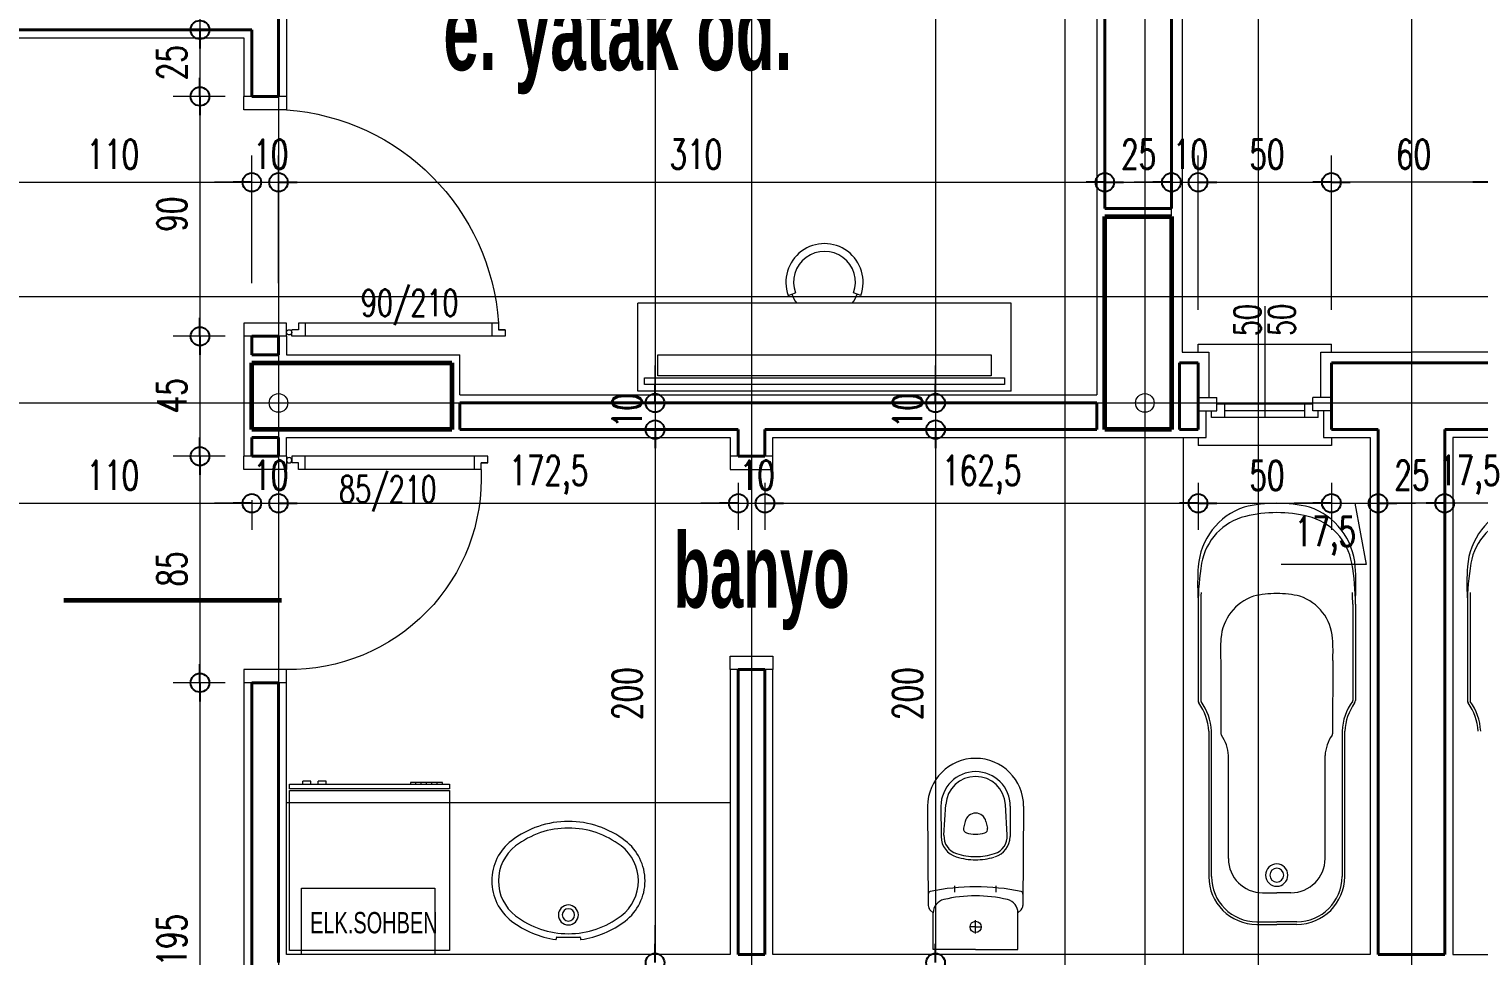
# Model space of a CAD drawing. Header units: millimetres. Extents: x 2016.56 to 2021.8, y 13721.83 to 13722.48.
# Drawn here: x 2017.2642 to 2017.3729, y 13722.2134 to 13722.2829 of the extents above; entities that cross this region are included whole.
import ezdxf

# ---------------------------------------------------------------- set-up
doc = ezdxf.new("R2010")
doc.units = ezdxf.units.MM
for name, pattern in [('ACAD_ISO04W100', [30, 24, -3, 0, -3]), ('ACAD_ISO07W100', [3, 0, -3]), ('DASHDOT', [25.4, 12.7, -6.35, 0, -6.35]), ('DASHED2', [9.524999999999999, 6.35, -3.175])]:
    doc.linetypes.add(name, pattern=pattern)
doc.layers.get('0').update_dxf_attribs({"lineweight": 20})
for name, color, linetype, lineweight in [('aks', 1, 'Continuous', 9), ('DH', 7, 'Continuous', 20), ('DUVAR', 4, 'Continuous', 40), ('DV', 7, 'Continuous', 20), ('kesit', 5, 'Continuous', 60), ('kolon', 5, 'Continuous', 60), ('PENCERE', 3, 'Continuous', 13), ('SIVA', 7, 'Continuous', 20), ('TEFRİŞ', 11, 'Continuous', 9), ('TEXT', 7, 'Continuous', 20)]:
    doc.layers.add(name, color=color, linetype=linetype, lineweight=lineweight)
doc.styles.get("Standard").update_dxf_attribs({"font": 'txt.shx', "width": 0.7, "height": 11})
doc.styles.add('style1', font='swisscbo.ttf', dxfattribs={"width": 0.75, "height": 11})
doc.styles.add('style3', font='GOTHIC.TTF', dxfattribs={"width": 0.7, "height": 11})

msp = doc.modelspace()

# ---------------------------------------------------------------- linework, layer by layer
at = {"color": 0, "lineweight": -2}
for p, q in [((2017.277006338779, 13722.28278914312), (2017.277006338779, 13722.28138914312)), ((2017.277006338779, 13722.28278914312), (2017.277006338779, 13722.28138914312)), ((2017.277006338779, 13722.27778914312), (2017.277006338779, 13722.27918914312)), ((2017.277006338779, 13722.27778914312), (2017.277006338779, 13722.27638914312)), ((2017.280898024885, 13722.27135053562), (2017.279498024885, 13722.27135053562)), ((2017.280898024885, 13722.27135053562), (2017.279498024885, 13722.27135053562)), ((2017.282898024885, 13722.27135053562), (2017.284298024885, 13722.27135053562)), ((2017.282898024885, 13722.27135053562), (2017.284298024885, 13722.27135053562)), ((2017.344898024885, 13722.27135053562), (2017.343498024885, 13722.27135053562)), ((2017.344898024885, 13722.27135053562), (2017.346298024885, 13722.27135053562)), ((2017.349898024885, 13722.27135053562), (2017.348498024885, 13722.27135053562)), ((2017.349898024885, 13722.27135053562), (2017.348498024885, 13722.27135053562)), ((2017.351898024885, 13722.27135053562), (2017.353298024885, 13722.27135053562)), ((2017.351898024885, 13722.27135053562), (2017.353298024885, 13722.27135053562)), ((2017.361898024885, 13722.27135053562), (2017.360498024885, 13722.27135053562)), ((2017.361898024885, 13722.27135053562), (2017.363298024885, 13722.27135053562)), ((2017.373898024885, 13722.27135053562), (2017.372498024885, 13722.27135053562)), ((2017.277006338779, 13722.25978914312), (2017.277006338779, 13722.26118914312)), ((2017.277006338779, 13722.25978914312), (2017.277006338779, 13722.25838914312)), ((2017.311151271389, 13722.25478914312), (2017.311151271389, 13722.25618914313)), ((2017.311151271389, 13722.25478914312), (2017.311151271389, 13722.25618914313)), ((2017.332198478593, 13722.25478914312), (2017.332198478593, 13722.25618914313)), ((2017.332198478593, 13722.25478914312), (2017.332198478593, 13722.25618914313)), ((2017.311151271389, 13722.25278914312), (2017.311151271389, 13722.25138914312)), ((2017.311151271389, 13722.25278914312), (2017.311151271389, 13722.25138914312)), ((2017.332198478593, 13722.25278914312), (2017.332198478593, 13722.25138914312)), ((2017.332198478593, 13722.25278914312), (2017.332198478593, 13722.25138914312)), ((2017.277006338779, 13722.25078914313), (2017.277006338779, 13722.25218914312)), ((2017.277006338779, 13722.25078914313), (2017.277006338779, 13722.24938914312)), ((2017.280898024885, 13722.24726069664), (2017.279498024885, 13722.24726069664)), ((2017.280898024885, 13722.24726069664), (2017.279498024885, 13722.24726069664)), ((2017.282898024885, 13722.24726069664), (2017.284298024885, 13722.24726069664)), ((2017.282898024885, 13722.24726069664), (2017.284298024885, 13722.24726069664)), ((2017.317398024885, 13722.24726069664), (2017.315998024885, 13722.24726069664)), ((2017.317398024885, 13722.24726069664), (2017.315998024885, 13722.24726069664)), ((2017.319398024885, 13722.24726069664), (2017.320798024885, 13722.24726069664)), ((2017.319398024885, 13722.24726069664), (2017.320798024885, 13722.24726069664)), ((2017.351898024885, 13722.24726069664), (2017.350498024885, 13722.24726069664)), ((2017.351898024885, 13722.24726069664), (2017.353298024885, 13722.24726069664)), ((2017.361898024885, 13722.24726069664), (2017.360498024885, 13722.24726069664)), ((2017.361898024885, 13722.24726069664), (2017.360498024885, 13722.24726069664)), ((2017.365398024885, 13722.24726069664), (2017.366798024885, 13722.24726069664)), ((2017.365398024885, 13722.24726069664), (2017.366798024885, 13722.24726069664)), ((2017.370398024885, 13722.24726069664), (2017.368998024885, 13722.24726069664)), ((2017.370398024885, 13722.24726069664), (2017.368998024885, 13722.24726069664)), ((2017.277006338779, 13722.23378914312), (2017.277006338779, 13722.23518914312)), ((2017.277006338779, 13722.23378914312), (2017.277006338779, 13722.23238914312)), ((2017.311151271389, 13722.21278914312), (2017.311151271389, 13722.21418914312)), ((2017.311151271389, 13722.21278914312), (2017.311151271389, 13722.21418914312)), ((2017.332198478593, 13722.21278914312), (2017.332198478593, 13722.21418914312))]:
    msp.add_line(p, q, dxfattribs=at)
for p, q in [((2017.351902575083, 13722.25918914312), (2017.361902575083, 13722.25918914312)), ((2017.351902575083, 13722.25918914312), (2017.361902575083, 13722.25918914312)), ((2017.283498024885, 13722.25838914312), (2017.296498024885, 13722.25838914312)), ((2017.296498024885, 13722.25538914312), (2017.296498024885, 13722.25838914312)), ((2017.316798024885, 13722.22478914312), (2017.283498024885, 13722.22478914312)), ((2017.316798024885, 13722.22478914312), (2017.283498024885, 13722.22478914312))]:
    msp.add_line(p, q)
at = {"linetype": 'DASHED2'}
for p, q in [((2017.284625985248, 13722.21338914312), (2017.284625985248, 13722.21838914313)), ((2017.284625985248, 13722.21838914313), (2017.294625985248, 13722.21838914313)), ((2017.294625985248, 13722.21838914313), (2017.294625985248, 13722.21338914312))]:
    msp.add_line(p, q, dxfattribs=at)
at = {"color": 0, "lineweight": -2}
for centre in [(2017.277006338779, 13722.28278914312), (2017.277006338779, 13722.28278914312), (2017.277006338779, 13722.27778914312), (2017.277006338779, 13722.27778914312), (2017.280898024885, 13722.27135053562), (2017.280898024885, 13722.27135053562), (2017.282898024885, 13722.27135053562), (2017.282898024885, 13722.27135053562), (2017.344898024885, 13722.27135053562), (2017.344898024885, 13722.27135053562), (2017.349898024885, 13722.27135053562), (2017.349898024885, 13722.27135053562), (2017.351898024885, 13722.27135053562), (2017.351898024885, 13722.27135053562), (2017.361898024885, 13722.27135053562), (2017.361898024885, 13722.27135053562), (2017.277006338779, 13722.25978914312), (2017.277006338779, 13722.25978914312), (2017.311151271389, 13722.25478914312), (2017.311151271389, 13722.25478914312), (2017.332198478593, 13722.25478914312), (2017.332198478593, 13722.25478914312), (2017.311151271389, 13722.25278914312), (2017.311151271389, 13722.25278914312), (2017.332198478593, 13722.25278914312), (2017.332198478593, 13722.25278914312), (2017.277006338779, 13722.25078914313), (2017.277006338779, 13722.25078914313), (2017.280898024885, 13722.24726069664), (2017.280898024885, 13722.24726069664), (2017.282898024885, 13722.24726069664), (2017.282898024885, 13722.24726069664), (2017.317398024885, 13722.24726069664), (2017.317398024885, 13722.24726069664), (2017.319398024885, 13722.24726069664), (2017.319398024885, 13722.24726069664), (2017.351898024885, 13722.24726069664), (2017.351898024885, 13722.24726069664), (2017.361898024885, 13722.24726069664), (2017.361898024885, 13722.24726069664), (2017.365398024885, 13722.24726069664), (2017.365398024885, 13722.24726069664), (2017.370398024885, 13722.24726069664), (2017.370398024885, 13722.24726069664), (2017.277006338779, 13722.23378914312), (2017.277006338779, 13722.23378914312), (2017.311151271389, 13722.21278914312), (2017.311151271389, 13722.21278914312), (2017.332198478593, 13722.21278914312), (2017.332198478593, 13722.21278914312)]:
    msp.add_circle(centre, 0.0007, dxfattribs=at)
at = {"layer": 'aks', "linetype": 'ACAD_ISO04W100', "ltscale": 2}
for p, q in [((2017.282898024885, 13722.40645173834), (2017.282898024885, 13721.95238660583)), ((2017.282898024885, 13722.40645173834), (2017.282898024885, 13721.95238660583)), ((2017.318398024885, 13722.40645173834), (2017.318398024885, 13721.95238660583)), ((2017.318398024885, 13722.40645173834), (2017.318398024885, 13721.95238660583)), ((2017.341898024885, 13722.40645173834), (2017.341898024885, 13721.95238660583)), ((2017.347898024885, 13722.40645173834), (2017.347898024885, 13721.95238660583)), ((2017.347898024885, 13722.40645173834), (2017.347898024885, 13721.95238660583)), ((2017.356398024885, 13722.40645173834), (2017.356398024885, 13721.95238660583)), ((2017.356398024885, 13722.40645173834), (2017.356398024885, 13721.95238660583)), ((2017.367898024885, 13722.40645173834), (2017.367898024885, 13721.95238660583)), ((2017.367898024885, 13722.40645173834), (2017.367898024885, 13721.95238660583)), ((2017.135878254372, 13722.26278914312), (2017.599917795397, 13722.26278914312)), ((2017.135878254372, 13722.25478914312), (2017.599917795397, 13722.25478914312))]:
    msp.add_line(p, q, dxfattribs=at)
at = {"layer": 'aks'}
for centre in [(2017.282898024885, 13722.25478914312), (2017.282898024885, 13722.25478914312), (2017.347898024885, 13722.25478914312), (2017.347898024885, 13722.25478914312)]:
    msp.add_circle(centre, 0.0007, dxfattribs=at)
at = {"layer": 'DH', "lineweight": 20}
for p, q in [((2017.280898024885, 13722.26378914312), (2017.280898024885, 13722.27335053562)), ((2017.280898024885, 13722.26378914312), (2017.280898024885, 13722.27335053562)), ((2017.282898024885, 13722.26378914312), (2017.282898024885, 13722.27335053562)), ((2017.282898024885, 13722.26378914312), (2017.282898024885, 13722.27335053562)), ((2017.344898024885, 13722.26946479939), (2017.344898024885, 13722.27335053562)), ((2017.344898024885, 13722.26946479939), (2017.344898024885, 13722.27335053562)), ((2017.349898024885, 13722.26883773549), (2017.349898024885, 13722.27335053562)), ((2017.349898024885, 13722.26883773549), (2017.349898024885, 13722.27335053562)), ((2017.351898024885, 13722.26178914312), (2017.351898024885, 13722.27335053562)), ((2017.351898024885, 13722.26178914312), (2017.351898024885, 13722.27335053562)), ((2017.361898024885, 13722.26578914312), (2017.361898024885, 13722.27335053562)), ((2017.361898024885, 13722.26178914312), (2017.361898024885, 13722.27335053562)), ((2017.317398024885, 13722.24878914312), (2017.317398024885, 13722.24526069665)), ((2017.317398024885, 13722.24878914312), (2017.317398024885, 13722.24526069665)), ((2017.319398024885, 13722.24878914312), (2017.319398024885, 13722.24526069665)), ((2017.319398024885, 13722.24878914312), (2017.319398024885, 13722.24526069665)), ((2017.351898024885, 13722.24878914312), (2017.351898024885, 13722.24526069665)), ((2017.351898024885, 13722.24878914312), (2017.351898024885, 13722.24526069665)), ((2017.361898024885, 13722.24878914312), (2017.361898024885, 13722.24526069665)), ((2017.361898024885, 13722.24878914312), (2017.361898024885, 13722.24526069665)), ((2017.365398024885, 13722.24878914312), (2017.365398024885, 13722.24526069665)), ((2017.365398024885, 13722.24878914312), (2017.365398024885, 13722.24526069665)), ((2017.370398024885, 13722.24878914312), (2017.370398024885, 13722.24526069665)), ((2017.370398024885, 13722.24878914312), (2017.370398024885, 13722.24526069665)), ((2017.280898024885, 13722.24748914312), (2017.280898024885, 13722.24526069665)), ((2017.280898024885, 13722.24748914312), (2017.280898024885, 13722.24526069665)), ((2017.282898024885, 13722.24748914312), (2017.282898024885, 13722.24526069665)), ((2017.282898024885, 13722.24748914312), (2017.282898024885, 13722.24526069665))]:
    msp.add_line(p, q, dxfattribs=at)
at = {"layer": 'DH'}
for p, q in [((2017.260298024885, 13722.27135053562), (2017.279498024885, 13722.27135053562)), ((2017.279498024885, 13722.27135053562), (2017.278098024885, 13722.27135053562)), ((2017.280898024885, 13722.27135053562), (2017.282898024885, 13722.27135053562)), ((2017.284298024885, 13722.27135053562), (2017.343498024885, 13722.27135053562)), ((2017.284298024885, 13722.27135053562), (2017.285698024885, 13722.27135053562)), ((2017.346298024885, 13722.27135053562), (2017.348498024885, 13722.27135053562)), ((2017.348498024885, 13722.27135053562), (2017.347098024885, 13722.27135053562)), ((2017.349898024885, 13722.27135053562), (2017.351898024885, 13722.27135053562)), ((2017.353298024885, 13722.27135053562), (2017.360498024885, 13722.27135053562)), ((2017.353298024885, 13722.27135053562), (2017.354698024885, 13722.27135053562)), ((2017.372498024885, 13722.27135053562), (2017.363298024885, 13722.27135053562)), ((2017.260298024885, 13722.24726069664), (2017.279498024885, 13722.24726069664)), ((2017.279498024885, 13722.24726069664), (2017.278098024885, 13722.24726069664)), ((2017.280898024885, 13722.24726069664), (2017.282898024885, 13722.24726069664)), ((2017.284298024885, 13722.24726069664), (2017.315998024885, 13722.24726069664)), ((2017.284298024885, 13722.24726069664), (2017.285698024885, 13722.24726069664)), ((2017.315998024885, 13722.24726069664), (2017.314598024885, 13722.24726069664)), ((2017.317398024885, 13722.24726069664), (2017.319398024885, 13722.24726069664)), ((2017.320798024885, 13722.24726069664), (2017.350498024885, 13722.24726069664)), ((2017.320798024885, 13722.24726069664), (2017.322198024885, 13722.24726069664)), ((2017.353298024885, 13722.24726069664), (2017.360498024885, 13722.24726069664)), ((2017.360498024885, 13722.24726069664), (2017.359098024885, 13722.24726069664)), ((2017.361898024885, 13722.24726069664), (2017.365398024885, 13722.24726069664)), ((2017.361898024885, 13722.24726069664), (2017.365398024885, 13722.24726069664)), ((2017.363648024885, 13722.24726069664), (2017.364498722965, 13722.24267102269)), ((2017.368998024885, 13722.24726069664), (2017.366798024885, 13722.24726069664)), ((2017.366798024885, 13722.24726069664), (2017.368198024885, 13722.24726069664)), ((2017.368998024885, 13722.24726069664), (2017.367598024885, 13722.24726069664)), ((2017.373898024885, 13722.24726069664), (2017.370398024885, 13722.24726069664)), ((2017.364498722965, 13722.24267102269), (2017.358135389631, 13722.24267102269))]:
    msp.add_line(p, q, dxfattribs=at)
at = {"layer": 'DUVAR'}
for p, q in [((2017.344898024885, 13722.32118914312), (2017.344898024885, 13722.26938914312)), ((2017.344898024885, 13722.32118914312), (2017.344898024885, 13722.26938914312)), ((2017.349898024885, 13722.32118914312), (2017.349898024885, 13722.26938914312)), ((2017.349898024885, 13722.32118914312), (2017.349898024885, 13722.26938914312)), ((2017.282898024885, 13722.28478914312), (2017.282898024885, 13722.27778914312)), ((2017.282898024885, 13722.28478914312), (2017.282898024885, 13722.27778914312)), ((2017.258898024885, 13722.28278914312), (2017.280898024885, 13722.28278914312)), ((2017.258898024885, 13722.28278914312), (2017.280898024885, 13722.28278914312)), ((2017.280898024885, 13722.28278914312), (2017.280898024885, 13722.27778914312)), ((2017.280898024885, 13722.28278914312), (2017.280898024885, 13722.27778914312)), ((2017.282898024885, 13722.27778914312), (2017.280898024885, 13722.27778914312)), ((2017.282898024885, 13722.27778914312), (2017.280898024885, 13722.27778914312)), ((2017.344898024885, 13722.26938914312), (2017.349898024885, 13722.26938914312)), ((2017.344898024885, 13722.26938914312), (2017.349898024885, 13722.26938914312)), ((2017.282898024885, 13722.25978914312), (2017.280898024885, 13722.25978914312)), ((2017.282898024885, 13722.25978914312), (2017.280898024885, 13722.25978914312)), ((2017.280898024885, 13722.25978914312), (2017.280898024885, 13722.25838914312)), ((2017.280898024885, 13722.25978914312), (2017.280898024885, 13722.25838914312)), ((2017.282898024885, 13722.25978914312), (2017.282898024885, 13722.25838914312)), ((2017.282898024885, 13722.25978914312), (2017.282898024885, 13722.25838914312)), ((2017.280898024885, 13722.25838914312), (2017.282898024885, 13722.25838914312)), ((2017.280898024885, 13722.25838914312), (2017.282898024885, 13722.25838914312)), ((2017.350498024885, 13722.25778914312), (2017.350498024885, 13722.25278914312)), ((2017.350498024885, 13722.25778914312), (2017.351898024885, 13722.25778914312)), ((2017.350498024885, 13722.25778914312), (2017.350498024885, 13722.25278914312)), ((2017.350498024885, 13722.25778914312), (2017.351898024885, 13722.25778914312)), ((2017.351898024885, 13722.25778914312), (2017.351898024885, 13722.25278914312)), ((2017.351898024885, 13722.25778914312), (2017.351898024885, 13722.25278914312)), ((2017.361898024885, 13722.25778914312), (2017.361898024885, 13722.25278914312)), ((2017.361898024885, 13722.25778914312), (2017.367898024885, 13722.25778914312)), ((2017.361898024885, 13722.25778914312), (2017.361898024885, 13722.25278914312)), ((2017.361898024885, 13722.25778914312), (2017.367898024885, 13722.25778914312)), ((2017.373898024885, 13722.25778914312), (2017.367898024885, 13722.25778914312)), ((2017.373898024885, 13722.25778914312), (2017.367898024885, 13722.25778914312)), ((2017.296498024885, 13722.25478914312), (2017.296498024885, 13722.25278914312)), ((2017.296498024885, 13722.25478914312), (2017.344298024885, 13722.25478914312)), ((2017.296498024885, 13722.25478914312), (2017.296498024885, 13722.25278914312)), ((2017.296498024885, 13722.25478914312), (2017.344298024885, 13722.25478914312)), ((2017.344298024885, 13722.25478914312), (2017.344298024885, 13722.25278914312)), ((2017.344298024885, 13722.25478914312), (2017.344298024885, 13722.25278914312)), ((2017.296498024885, 13722.25278914312), (2017.317398024885, 13722.25278914312)), ((2017.296498024885, 13722.25278914312), (2017.317398024885, 13722.25278914312)), ((2017.317398024885, 13722.25078914313), (2017.317398024885, 13722.25278914312)), ((2017.317398024885, 13722.25078914313), (2017.317398024885, 13722.25278914312)), ((2017.319398024885, 13722.25278914312), (2017.344298024885, 13722.25278914312)), ((2017.319398024885, 13722.25078914313), (2017.319398024885, 13722.25278914312)), ((2017.319398024885, 13722.25278914312), (2017.344298024885, 13722.25278914312)), ((2017.319398024885, 13722.25078914313), (2017.319398024885, 13722.25278914312)), ((2017.350498024885, 13722.25278914312), (2017.351898024885, 13722.25278914312)), ((2017.350498024885, 13722.25278914312), (2017.351898024885, 13722.25278914312)), ((2017.361898024885, 13722.25278914312), (2017.365398024885, 13722.25278914312)), ((2017.361898024885, 13722.25278914312), (2017.365398024885, 13722.25278914312)), ((2017.365398024885, 13722.25278914312), (2017.365398024885, 13722.21338914312)), ((2017.365398024885, 13722.25278914312), (2017.365398024885, 13722.21338914312)), ((2017.373898024885, 13722.25278914312), (2017.370398024885, 13722.25278914312)), ((2017.370398024885, 13722.25278914312), (2017.370398024885, 13722.21338914312)), ((2017.373898024885, 13722.25278914312), (2017.370398024885, 13722.25278914312)), ((2017.370398024885, 13722.25278914312), (2017.370398024885, 13722.21338914312)), ((2017.280898024885, 13722.25218914312), (2017.282898024885, 13722.25218914312)), ((2017.280898024885, 13722.25218914312), (2017.280898024885, 13722.25078914313)), ((2017.280898024885, 13722.25218914312), (2017.282898024885, 13722.25218914312)), ((2017.280898024885, 13722.25218914312), (2017.280898024885, 13722.25078914313)), ((2017.282898024885, 13722.25218914312), (2017.282898024885, 13722.25078914313)), ((2017.282898024885, 13722.25218914312), (2017.282898024885, 13722.25078914313)), ((2017.282898024885, 13722.25078914313), (2017.280898024885, 13722.25078914313)), ((2017.282898024885, 13722.25078914313), (2017.280898024885, 13722.25078914313)), ((2017.317398024885, 13722.25078914313), (2017.319398024885, 13722.25078914313)), ((2017.317398024885, 13722.25078914313), (2017.319398024885, 13722.25078914313)), ((2017.317398024885, 13722.21338914312), (2017.317398024885, 13722.23478914312)), ((2017.317398024885, 13722.23478914312), (2017.319398024885, 13722.23478914312)), ((2017.317398024885, 13722.21338914312), (2017.317398024885, 13722.23478914312)), ((2017.317398024885, 13722.23478914312), (2017.319398024885, 13722.23478914312)), ((2017.319398024885, 13722.21338914312), (2017.319398024885, 13722.23478914312)), ((2017.319398024885, 13722.21338914312), (2017.319398024885, 13722.23478914312)), ((2017.282898024885, 13722.23378914312), (2017.280898024885, 13722.23378914312)), ((2017.280898024885, 13722.23378914312), (2017.280898024885, 13722.19478914312)), ((2017.282898024885, 13722.23378914312), (2017.280898024885, 13722.23378914312)), ((2017.280898024885, 13722.23378914312), (2017.280898024885, 13722.19478914312)), ((2017.282898024885, 13722.23378914312), (2017.282898024885, 13722.21278914312)), ((2017.282898024885, 13722.23378914312), (2017.282898024885, 13722.21278914312)), ((2017.317398024885, 13722.21338914312), (2017.319398024885, 13722.21338914312)), ((2017.317398024885, 13722.21338914312), (2017.319398024885, 13722.21338914312)), ((2017.365398024885, 13722.21338914312), (2017.367898024885, 13722.21338914312)), ((2017.365398024885, 13722.21338914312), (2017.370398024885, 13722.21338914312))]:
    msp.add_line(p, q, dxfattribs=at)
at = {"layer": 'DV'}
for p, q in [((2017.311151271389, 13722.33238914312), (2017.311151271389, 13722.25618914313)), ((2017.332198478593, 13722.33238914312), (2017.332198478593, 13722.25618914313)), ((2017.277006338779, 13722.28478914312), (2017.277006338779, 13722.28278914312)), ((2017.277006338779, 13722.28138914312), (2017.277006338779, 13722.27918914312)), ((2017.277006338779, 13722.28138914312), (2017.277006338779, 13722.27998914312)), ((2017.277006338779, 13722.27638914312), (2017.277006338779, 13722.26118914312)), ((2017.277006338779, 13722.25838914312), (2017.277006338779, 13722.25218914312)), ((2017.311151271389, 13722.25618914313), (2017.311151271389, 13722.25758914312)), ((2017.332198478593, 13722.25618914313), (2017.332198478593, 13722.25758914312)), ((2017.311151271389, 13722.25478914312), (2017.311151271389, 13722.25278914312)), ((2017.332198478593, 13722.25478914312), (2017.332198478593, 13722.25278914312)), ((2017.311151271389, 13722.25138914312), (2017.311151271389, 13722.21418914312)), ((2017.311151271389, 13722.25138914312), (2017.311151271389, 13722.24998914312)), ((2017.332198478593, 13722.25138914312), (2017.332198478593, 13722.21418914312)), ((2017.332198478593, 13722.25138914312), (2017.332198478593, 13722.24998914312)), ((2017.277006338779, 13722.24938914312), (2017.277006338779, 13722.23518914312)), ((2017.277006338779, 13722.23238914312), (2017.277006338779, 13722.19618914312)), ((2017.311151271389, 13722.21418914312), (2017.311151271389, 13722.21558914312))]:
    msp.add_line(p, q, dxfattribs=at)
at = {"layer": 'DV', "lineweight": 20}
for p, q in [((2017.275383428494, 13722.28278914312), (2017.279006338779, 13722.28278914312)), ((2017.275383428494, 13722.28278914312), (2017.279006338779, 13722.28278914312)), ((2017.278898024885, 13722.27778914312), (2017.275006338778, 13722.27778914312)), ((2017.278898024885, 13722.27778914312), (2017.275006338778, 13722.27778914312)), ((2017.278898024885, 13722.25978914312), (2017.275006338778, 13722.25978914312)), ((2017.278898024885, 13722.25978914312), (2017.275006338778, 13722.25978914312)), ((2017.306853596544, 13722.25478914312), (2017.313151271389, 13722.25478914312)), ((2017.306853596544, 13722.25478914312), (2017.313151271389, 13722.25478914312)), ((2017.334352936731, 13722.25478914312), (2017.330198478594, 13722.25478914312)), ((2017.334352936731, 13722.25478914312), (2017.330198478594, 13722.25478914312)), ((2017.30638883614, 13722.25278914312), (2017.313151271389, 13722.25278914312)), ((2017.30638883614, 13722.25278914312), (2017.313151271389, 13722.25278914312)), ((2017.334542434135, 13722.25278914312), (2017.330198478594, 13722.25278914312)), ((2017.334542434135, 13722.25278914312), (2017.330198478594, 13722.25278914312)), ((2017.278898024885, 13722.25078914313), (2017.275006338778, 13722.25078914313)), ((2017.278898024885, 13722.25078914313), (2017.275006338778, 13722.25078914313)), ((2017.278898024885, 13722.23378914312), (2017.275006338778, 13722.23378914312)), ((2017.278898024885, 13722.23378914312), (2017.275006338778, 13722.23378914312))]:
    msp.add_line(p, q, dxfattribs=at)
at = {"layer": 'kesit', "linetype": 'ACAD_ISO04W100'}
msp.add_line((2017.283136171644, 13722.23996950955), (2017.26679944416, 13722.23996950955), dxfattribs=at)
at = {"layer": 'kolon'}
for p, q in [((2017.344898024885, 13722.26878914312), (2017.349898024885, 13722.26878914312)), ((2017.344898024885, 13722.25278914312), (2017.344898024885, 13722.26878914312)), ((2017.344898024885, 13722.26878914312), (2017.349898024885, 13722.26878914312)), ((2017.344898024885, 13722.25278914312), (2017.344898024885, 13722.26878914312)), ((2017.349898024885, 13722.26878914312), (2017.349898024885, 13722.25278914312)), ((2017.349898024885, 13722.26878914312), (2017.349898024885, 13722.25278914312)), ((2017.280898024885, 13722.25778914312), (2017.295898024885, 13722.25778914312)), ((2017.280898024885, 13722.25278914312), (2017.280898024885, 13722.25778914312)), ((2017.280898024885, 13722.25778914312), (2017.295898024885, 13722.25778914312)), ((2017.280898024885, 13722.25278914312), (2017.280898024885, 13722.25778914312)), ((2017.295898024885, 13722.25778914312), (2017.295898024885, 13722.25278914312)), ((2017.295898024885, 13722.25778914312), (2017.295898024885, 13722.25278914312)), ((2017.295898024885, 13722.25278914312), (2017.280898024885, 13722.25278914312)), ((2017.295898024885, 13722.25278914312), (2017.280898024885, 13722.25278914312)), ((2017.349898024885, 13722.25278914312), (2017.344898024885, 13722.25278914312)), ((2017.349898024885, 13722.25278914312), (2017.344898024885, 13722.25278914312))]:
    msp.add_line(p, q, dxfattribs=at)
at = {"layer": 'PENCERE'}
for p, q in [((2017.280298024885, 13722.27678914312), (2017.280298024885, 13722.27778914312)), ((2017.280898024885, 13722.27778914312), (2017.280298024885, 13722.27778914312)), ((2017.280298024885, 13722.27678914312), (2017.280298024885, 13722.27778914312)), ((2017.280898024885, 13722.27778914312), (2017.280298024885, 13722.27778914312)), ((2017.283498024885, 13722.27778914312), (2017.282898024885, 13722.27778914312)), ((2017.283498024885, 13722.27778914312), (2017.282898024885, 13722.27778914312)), ((2017.280298024885, 13722.26078914312), (2017.280298024885, 13722.25978914312)), ((2017.280298024885, 13722.26078914312), (2017.280298024885, 13722.25978914312)), ((2017.280898024885, 13722.25978914312), (2017.280298024885, 13722.25978914312)), ((2017.280898024885, 13722.25978914312), (2017.280298024885, 13722.25978914312)), ((2017.283498024885, 13722.25978914312), (2017.282898024885, 13722.25978914312)), ((2017.283498024885, 13722.25978914312), (2017.282898024885, 13722.25978914312)), ((2017.351898024885, 13722.25518914312), (2017.353298024885, 13722.25518914312)), ((2017.351898024885, 13722.25518914312), (2017.353298024885, 13722.25518914312)), ((2017.353298024885, 13722.25418914312), (2017.353298024885, 13722.25518914312)), ((2017.353298024885, 13722.25418914312), (2017.353298024885, 13722.25518914312)), ((2017.360498024885, 13722.25468914312), (2017.353298024885, 13722.25468914312)), ((2017.360498024885, 13722.25468914312), (2017.353298024885, 13722.25468914312)), ((2017.353898024885, 13722.25368914312), (2017.353898024885, 13722.25468914312)), ((2017.353898024885, 13722.25368914312), (2017.353898024885, 13722.25468914312)), ((2017.359898024885, 13722.25368914312), (2017.359898024885, 13722.25468914312)), ((2017.359898024885, 13722.25368914312), (2017.359898024885, 13722.25468914312)), ((2017.360498024885, 13722.25418914312), (2017.360498024885, 13722.25518914312)), ((2017.361898024885, 13722.25518914312), (2017.360498024885, 13722.25518914312)), ((2017.360498024885, 13722.25418914312), (2017.360498024885, 13722.25518914312)), ((2017.361898024885, 13722.25518914312), (2017.360498024885, 13722.25518914312)), ((2017.351898024885, 13722.25418914312), (2017.353298024885, 13722.25418914312)), ((2017.351898024885, 13722.25418914312), (2017.353298024885, 13722.25418914312)), ((2017.352898024885, 13722.25368914312), (2017.352898024885, 13722.25418914312)), ((2017.352898024885, 13722.25368914312), (2017.352898024885, 13722.25418914312)), ((2017.360898024885, 13722.25368914312), (2017.352898024885, 13722.25368914312)), ((2017.360898024885, 13722.25368914312), (2017.352898024885, 13722.25368914312)), ((2017.359898024885, 13722.25418914312), (2017.353898024885, 13722.25418914312)), ((2017.359898024885, 13722.25418914312), (2017.353898024885, 13722.25418914312)), ((2017.361898024885, 13722.25418914312), (2017.360498024885, 13722.25418914312)), ((2017.361898024885, 13722.25418914312), (2017.360498024885, 13722.25418914312)), ((2017.360898024885, 13722.25368914312), (2017.360898024885, 13722.25418914312)), ((2017.360898024885, 13722.25368914312), (2017.360898024885, 13722.25418914312)), ((2017.280898024885, 13722.25078914313), (2017.280298024885, 13722.25078914313)), ((2017.280298024885, 13722.24978914312), (2017.280298024885, 13722.25078914313)), ((2017.280898024885, 13722.25078914313), (2017.280298024885, 13722.25078914313)), ((2017.280298024885, 13722.24978914312), (2017.280298024885, 13722.25078914313)), ((2017.283498024885, 13722.25078914313), (2017.282898024885, 13722.25078914313)), ((2017.283498024885, 13722.25078914313), (2017.282898024885, 13722.25078914313)), ((2017.317398024885, 13722.25078914312), (2017.316798024885, 13722.25078914312)), ((2017.316798024885, 13722.25078914312), (2017.316798024885, 13722.24978914312)), ((2017.317398024885, 13722.25078914312), (2017.316798024885, 13722.25078914312)), ((2017.316798024885, 13722.25078914312), (2017.316798024885, 13722.24978914312)), ((2017.319998024885, 13722.25078914313), (2017.319398024885, 13722.25078914313)), ((2017.319998024885, 13722.25078914313), (2017.319398024885, 13722.25078914313)), ((2017.319998024885, 13722.24978914312), (2017.319998024885, 13722.25078914313)), ((2017.319998024885, 13722.24978914312), (2017.319998024885, 13722.25078914313)), ((2017.316798024885, 13722.24978914312), (2017.319998024885, 13722.24978914312)), ((2017.316798024885, 13722.24978914312), (2017.319998024885, 13722.24978914312)), ((2017.316798024885, 13722.23478914312), (2017.316798024885, 13722.23578914312)), ((2017.316798024885, 13722.23578914312), (2017.319998024885, 13722.23578914312)), ((2017.316798024885, 13722.23478914312), (2017.316798024885, 13722.23578914312)), ((2017.316798024885, 13722.23578914312), (2017.319998024885, 13722.23578914312)), ((2017.319998024885, 13722.23578914312), (2017.319998024885, 13722.23478914312)), ((2017.319998024885, 13722.23578914312), (2017.319998024885, 13722.23478914312)), ((2017.280298024885, 13722.23478914312), (2017.280298024885, 13722.23378914312)), ((2017.280298024885, 13722.23478914312), (2017.280298024885, 13722.23378914312)), ((2017.317398024885, 13722.23478914312), (2017.316798024885, 13722.23478914312)), ((2017.317398024885, 13722.23478914312), (2017.316798024885, 13722.23478914312)), ((2017.319998024885, 13722.23478914312), (2017.319398024885, 13722.23478914312)), ((2017.319998024885, 13722.23478914312), (2017.319398024885, 13722.23478914312)), ((2017.280898024885, 13722.23378914312), (2017.280298024885, 13722.23378914312)), ((2017.280898024885, 13722.23378914312), (2017.280298024885, 13722.23378914312)), ((2017.283498024885, 13722.23378914312), (2017.282898024885, 13722.23378914312)), ((2017.283498024885, 13722.23378914312), (2017.282898024885, 13722.23378914312))]:
    msp.add_line(p, q, dxfattribs=at)
at = {"layer": 'PENCERE', "extrusion": (-2.999321443644273e-32, 1.224606353822376e-16, -1)}
for p, q in [((2017.283498024885, 13722.27778914312), (2017.283498024885, 13722.27678914312)), ((2017.283498024885, 13722.27778914312), (2017.283498024885, 13722.27678914312)), ((2017.283498024885, 13722.27678914312), (2017.280298024885, 13722.27678914312)), ((2017.283498024885, 13722.27678914312), (2017.280298024885, 13722.27678914312))]:
    msp.add_line(p, q, dxfattribs=at)
at = {"layer": 'PENCERE', "extrusion": (-1.499660721822141e-32, -1.224606353822376e-16, -1)}
for p, q in [((2017.283498024885, 13722.26078914312), (2017.280298024885, 13722.26078914312)), ((2017.283498024885, 13722.26078914312), (2017.280298024885, 13722.26078914312)), ((2017.283498024885, 13722.25978914312), (2017.283498024885, 13722.26078914312)), ((2017.283498024885, 13722.25978914312), (2017.283498024885, 13722.26078914312)), ((2017.283898024885, 13722.25978914312), (2017.283898024885, 13722.26028914312)), ((2017.284398024885, 13722.26028914312), (2017.283898024885, 13722.26028914312)), ((2017.283898024885, 13722.25978914312), (2017.283898024885, 13722.26028914312)), ((2017.284398024885, 13722.26028914312), (2017.283898024885, 13722.26028914312)), ((2017.299398024885, 13722.26078914312), (2017.284398024885, 13722.26078914312)), ((2017.284398024885, 13722.26078914312), (2017.284398024885, 13722.26028914312)), ((2017.299398024885, 13722.26078914312), (2017.284398024885, 13722.26078914312)), ((2017.284398024885, 13722.26078914312), (2017.284398024885, 13722.26028914312)), ((2017.284898024885, 13722.26078914312), (2017.284898024885, 13722.25978914312)), ((2017.284898024885, 13722.26078914312), (2017.284898024885, 13722.25978914312)), ((2017.298898024885, 13722.26078914312), (2017.298898024885, 13722.25978914312)), ((2017.298898024885, 13722.26078914312), (2017.298898024885, 13722.25978914312)), ((2017.299398024885, 13722.26078914312), (2017.299398024885, 13722.26028914312)), ((2017.299398024885, 13722.26078914312), (2017.299398024885, 13722.26028914312)), ((2017.299398024885, 13722.26028914312), (2017.299898024885, 13722.26028914312)), ((2017.299898024885, 13722.26028914312), (2017.299398024885, 13722.26028914312)), ((2017.299398024885, 13722.26028914312), (2017.299898024885, 13722.26028914312)), ((2017.299898024885, 13722.26028914312), (2017.299398024885, 13722.26028914312)), ((2017.299898024885, 13722.26028914312), (2017.299898024885, 13722.25978914312)), ((2017.299898024885, 13722.26028914312), (2017.299898024885, 13722.25978914312)), ((2017.299898024885, 13722.25978914312), (2017.283898024885, 13722.25978914312)), ((2017.299898024885, 13722.25978914312), (2017.283898024885, 13722.25978914312))]:
    msp.add_line(p, q, dxfattribs=at)
at = {"layer": 'PENCERE', "extrusion": (-1.499660721822139e-32, 1.224606353822378e-16, -1)}
for p, q in [((2017.283498024885, 13722.25078914313), (2017.283498024885, 13722.24978914312)), ((2017.283498024885, 13722.25078914313), (2017.283498024885, 13722.24978914312)), ((2017.283498024885, 13722.24978914312), (2017.280298024885, 13722.24978914312)), ((2017.283498024885, 13722.24978914312), (2017.280298024885, 13722.24978914312))]:
    msp.add_line(p, q, dxfattribs=at)
at = {"layer": 'PENCERE', "extrusion": (-4.379057701015053e-47, 1.224606353822377e-16, -1)}
for p, q in [((2017.283898024885, 13722.25078914313), (2017.283898024885, 13722.25028914312)), ((2017.298598024885, 13722.25078914313), (2017.283898024885, 13722.25078914313)), ((2017.283898024885, 13722.25078914313), (2017.283898024885, 13722.25028914312)), ((2017.298598024885, 13722.25078914313), (2017.283898024885, 13722.25078914313)), ((2017.284898024885, 13722.24978914312), (2017.284898024885, 13722.25078914313)), ((2017.284898024885, 13722.24978914312), (2017.284898024885, 13722.25078914313)), ((2017.297598024885, 13722.24978914312), (2017.297598024885, 13722.25078914313)), ((2017.297598024885, 13722.24978914312), (2017.297598024885, 13722.25078914313)), ((2017.298598024885, 13722.25028914312), (2017.298598024885, 13722.25078914313)), ((2017.298598024885, 13722.25028914312), (2017.298598024885, 13722.25078914313)), ((2017.284398024885, 13722.25028914312), (2017.283898024885, 13722.25028914312)), ((2017.284398024885, 13722.25028914312), (2017.283898024885, 13722.25028914312)), ((2017.284398024885, 13722.24978914312), (2017.284398024885, 13722.25028914312)), ((2017.284398024885, 13722.24978914312), (2017.284398024885, 13722.25028914312)), ((2017.298098024885, 13722.24978914312), (2017.284398024885, 13722.24978914312)), ((2017.298098024885, 13722.24978914312), (2017.284398024885, 13722.24978914312)), ((2017.298098024885, 13722.24978914312), (2017.298098024885, 13722.25028914312)), ((2017.298598024885, 13722.25028914312), (2017.298098024885, 13722.25028914312)), ((2017.298098024885, 13722.25028914312), (2017.298598024885, 13722.25028914312)), ((2017.298098024885, 13722.24978914312), (2017.298098024885, 13722.25028914312)), ((2017.298598024885, 13722.25028914312), (2017.298098024885, 13722.25028914312)), ((2017.298098024885, 13722.25028914312), (2017.298598024885, 13722.25028914312))]:
    msp.add_line(p, q, dxfattribs=at)
at = {"layer": 'PENCERE', "extrusion": (-2.999321443644279e-32, -1.224606353822378e-16, -1)}
for p, q in [((2017.283498024885, 13722.23478914312), (2017.280298024885, 13722.23478914312)), ((2017.283498024885, 13722.23478914312), (2017.280298024885, 13722.23478914312)), ((2017.283498024885, 13722.23378914312), (2017.283498024885, 13722.23478914312)), ((2017.283498024885, 13722.23378914312), (2017.283498024885, 13722.23478914312))]:
    msp.add_line(p, q, dxfattribs=at)
at = {"layer": 'PENCERE'}
msp.add_circle((2017.283698024885, 13722.26008914312), 0.0002000000000029104, dxfattribs=at)
msp.add_circle((2017.283698024885, 13722.26008914312), 0.0002000000000029104, dxfattribs=at)
at = {"layer": 'PENCERE', "extrusion": (-4.379057701015053e-47, 1.224606353822377e-16, -1)}
msp.add_circle((-2017.283698024885, 13722.25048914312), 0.0002, dxfattribs=at)
msp.add_circle((-2017.283698024885, 13722.25048914312), 0.0002, dxfattribs=at)
at = {"layer": 'PENCERE', "extrusion": (-1.499660721822141e-32, -1.224606353822376e-16, -1)}
msp.add_arc((-2017.282243744139, 13722.25964238913), 0.01719256794687892, 94.18372031219886, 176.1754995382506, dxfattribs=at)
msp.add_arc((-2017.282243744139, 13722.25964238913), 0.01719256794687892, 94.18372031219886, 176.1754995382506, dxfattribs=at)
at = {"layer": 'PENCERE', "extrusion": (-4.379057701015053e-47, 1.224606353822377e-16, -1)}
msp.add_arc((-2017.283745907991, 13722.24915320357), 0.01436619916531696, 177.462894705691, 270.9886651679178, dxfattribs=at)
msp.add_arc((-2017.283745907991, 13722.24915320357), 0.01436619916531696, 177.462894705691, 270.9886651679178, dxfattribs=at)
at = {"layer": 'SIVA'}
for p, q in [((2017.350698024885, 13722.33858914312), (2017.350698024885, 13722.25858914312)), ((2017.344298024885, 13722.33318914312), (2017.344298024885, 13722.25538914312)), ((2017.283498024885, 13722.28538914312), (2017.283498024885, 13722.27778914312)), ((2017.259498024885, 13722.28218914312), (2017.280298024885, 13722.28218914312)), ((2017.280298024885, 13722.28218914312), (2017.280298024885, 13722.27778914312)), ((2017.280298024885, 13722.25978914312), (2017.280298024885, 13722.25838914312)), ((2017.283498024885, 13722.25978914312), (2017.283498024885, 13722.25838914312)), ((2017.351902575083, 13722.25858914312), (2017.351902575083, 13722.25918914312)), ((2017.361902575083, 13722.25858914312), (2017.361902575083, 13722.25918914312)), ((2017.280298024885, 13722.25838914312), (2017.280298024885, 13722.25078914313)), ((2017.280298024885, 13722.25838914312), (2017.280298024885, 13722.25838914312)), ((2017.350698024885, 13722.25858914312), (2017.352698024885, 13722.25858914312)), ((2017.352698024885, 13722.25858914312), (2017.352698024885, 13722.25528914312)), ((2017.361098024885, 13722.25858914312), (2017.367898024885, 13722.25858914312)), ((2017.361098024885, 13722.25518914312), (2017.361098024885, 13722.25858914312)), ((2017.374698024885, 13722.25858914312), (2017.367898024885, 13722.25858914312)), ((2017.296498024885, 13722.25538914312), (2017.344298024885, 13722.25538914312)), ((2017.352698024885, 13722.25528914312), (2017.352698024885, 13722.25518914312)), ((2017.352498024885, 13722.25218914312), (2017.352498024885, 13722.25418914312)), ((2017.361298024885, 13722.25418914312), (2017.361298024885, 13722.25218914312)), ((2017.283498024885, 13722.25218914312), (2017.316798024885, 13722.25218914312)), ((2017.283498024885, 13722.25078914313), (2017.283498024885, 13722.25218914312)), ((2017.316798024885, 13722.25218914312), (2017.316798024885, 13722.25078914313)), ((2017.319998024885, 13722.25218914312), (2017.352498024885, 13722.25218914312)), ((2017.319998024885, 13722.25078914313), (2017.319998024885, 13722.25218914312)), ((2017.351902575083, 13722.25218914312), (2017.351902575083, 13722.25158914312)), ((2017.361902575083, 13722.25158914312), (2017.351902575083, 13722.25158914312)), ((2017.361298024885, 13722.25218914312), (2017.364798024885, 13722.25218914312)), ((2017.361902575083, 13722.25218914312), (2017.361902575083, 13722.25158914312)), ((2017.364798024885, 13722.25218914312), (2017.364798024885, 13722.21338914312)), ((2017.374498024885, 13722.25218914312), (2017.370998024885, 13722.25218914312)), ((2017.370998024885, 13722.25218914312), (2017.370998024885, 13722.21338914312)), ((2017.316798024885, 13722.23478914312), (2017.316798024885, 13722.21338914312)), ((2017.319998024885, 13722.21338914312), (2017.319998024885, 13722.23478914312)), ((2017.280298024885, 13722.23378914312), (2017.280298024885, 13722.19478914312)), ((2017.283498024885, 13722.21338914312), (2017.283498024885, 13722.23378914312)), ((2017.316798024885, 13722.21338914312), (2017.283498024885, 13722.21338914312)), ((2017.364798024885, 13722.21338914312), (2017.319998024885, 13722.21338914312)), ((2017.370998024885, 13722.21338914312), (2017.415798024885, 13722.21338914312))]:
    msp.add_line(p, q, dxfattribs=at)
at = {"layer": 'TEFRİŞ'}
for p, q in [((2017.321135688013, 13722.26285965447), (2017.321681813964, 13722.2630561047)), ((2017.32659694752, 13722.26285965447), (2017.32605082157, 13722.2630561047)), ((2017.337866317767, 13722.26226843972), (2017.309866317767, 13722.26226843972)), ((2017.309866317767, 13722.25566843972), (2017.309866317767, 13722.26226843972)), ((2017.337866317767, 13722.25566843972), (2017.337866317767, 13722.26226843972)), ((2017.311366317767, 13722.25683550361), (2017.311366317767, 13722.2583916881)), ((2017.311366317767, 13722.2583916881), (2017.336366317767, 13722.2583916881)), ((2017.336366317767, 13722.2583916881), (2017.336366317767, 13722.25683550361)), ((2017.310366317767, 13722.25616843972), (2017.310366317767, 13722.25666843972)), ((2017.310366317767, 13722.25666843972), (2017.337366317767, 13722.25666843972)), ((2017.337366317767, 13722.25616843972), (2017.310366317767, 13722.25616843972)), ((2017.336366317767, 13722.25683550361), (2017.311366317767, 13722.25683550361)), ((2017.337366317767, 13722.25666843972), (2017.337366317767, 13722.25616843972)), ((2017.337866317767, 13722.25566843972), (2017.309866317767, 13722.25566843972)), ((2017.350798024885, 13722.21338914312), (2017.350798024885, 13722.25218914312)), ((2017.351898024885, 13722.23968094445), (2017.351898024885, 13722.23245601598)), ((2017.352098024885, 13722.23968094445), (2017.352098024885, 13722.23245601598)), ((2017.363498024885, 13722.23968094445), (2017.363498024885, 13722.23245601598)), ((2017.363698024885, 13722.23968094445), (2017.363698024885, 13722.23245601598)), ((2017.372098024885, 13722.23968094445), (2017.372098024885, 13722.23245601598)), ((2017.372298024885, 13722.23968094445), (2017.372298024885, 13722.23245601598)), ((2017.353597126926, 13722.23545650073), (2017.353605108832, 13722.22997179509)), ((2017.361998922843, 13722.23545650073), (2017.361990940937, 13722.22997179509)), ((2017.352698024885, 13722.23015765338), (2017.352698024885, 13722.21925765338)), ((2017.352898024885, 13722.21925765338), (2017.352897756538, 13722.23016801034)), ((2017.362698293231, 13722.23016801034), (2017.362698024885, 13722.21925765338)), ((2017.362898024885, 13722.21925765338), (2017.362898024885, 13722.23015765338)), ((2017.354173639822, 13722.2205921974), (2017.354173639822, 13722.22833843214)), ((2017.361422409947, 13722.2205921974), (2017.361422409947, 13722.22833843214)), ((2017.285318539206, 13722.22641698236), (2017.284729799659, 13722.22641698236)), ((2017.284729799659, 13722.22621777945), (2017.284729799659, 13722.22641698236)), ((2017.285318539206, 13722.22621777945), (2017.285318539206, 13722.22641698236)), ((2017.285874570914, 13722.22621777945), (2017.285874570914, 13722.22641698236)), ((2017.286463310461, 13722.22641698236), (2017.285874570914, 13722.22641698236)), ((2017.286463310461, 13722.22621777945), (2017.286463310461, 13722.22641698236)), ((2017.283727197861, 13722.22583070417), (2017.283727197861, 13722.22618508948)), ((2017.283727197861, 13722.22618508948), (2017.295727197861, 13722.22618508948)), ((2017.295727197861, 13722.22583070417), (2017.283727197861, 13722.22583070417)), ((2017.283727197861, 13722.22478914312), (2017.283727197861, 13722.22570344142)), ((2017.283727197861, 13722.22570344142), (2017.295727197861, 13722.22570344142)), ((2017.29279709004, 13722.22631891247), (2017.29279709004, 13722.22622839417)), ((2017.29519709004, 13722.22631891247), (2017.29279709004, 13722.22631891247)), ((2017.29319709004, 13722.22622839417), (2017.29319709004, 13722.22631891247)), ((2017.29359709004, 13722.22622839417), (2017.29359709004, 13722.22631891247)), ((2017.29399709004, 13722.22622839417), (2017.29399709004, 13722.22631891247)), ((2017.29439709004, 13722.22622839417), (2017.29439709004, 13722.22631891247)), ((2017.29479709004, 13722.22622839417), (2017.29479709004, 13722.22631891247)), ((2017.29519709004, 13722.22622839417), (2017.29519709004, 13722.22631891247)), ((2017.295727197861, 13722.22618508948), (2017.295727197861, 13722.22583070417)), ((2017.295727197861, 13722.22570344142), (2017.295727197861, 13722.22478914312)), ((2017.331602132763, 13722.22452065264), (2017.331652132763, 13722.21708032183)), ((2017.332602110183, 13722.22452737261), (2017.332617443834, 13722.22224562401)), ((2017.332826333697, 13722.22234904081), (2017.332966239787, 13722.22465623508)), ((2017.337577931829, 13722.22234904081), (2017.337438025739, 13722.22465623508)), ((2017.337802155342, 13722.22452737261), (2017.337786821692, 13722.22224562401)), ((2017.338802132763, 13722.22452065264), (2017.338752132763, 13722.21708032183)), ((2017.334422122393, 13722.22339010431), (2017.334306085758, 13722.22288081665)), ((2017.335982143133, 13722.22339010431), (2017.336098179768, 13722.22288081665)), ((2017.333652132763, 13722.21807983461), (2017.333652132763, 13722.21855155716)), ((2017.336752132763, 13722.21807983461), (2017.336752132763, 13722.21855155716)), ((2017.356732029278, 13722.21803380794), (2017.357798024885, 13722.21803380794)), ((2017.358864020491, 13722.21803380794), (2017.357798024885, 13722.21803380794)), ((2017.331778225074, 13722.21675474386), (2017.331705722601, 13722.21688032183)), ((2017.331778225074, 13722.21675474386), (2017.332022132763, 13722.21652147227)), ((2017.338626040451, 13722.21675474386), (2017.338382132763, 13722.21652147227)), ((2017.338626040451, 13722.21675474386), (2017.338698542924, 13722.21688032183)), ((2017.332022132763, 13722.21377065264), (2017.332022132763, 13722.21652147227)), ((2017.338382132763, 13722.21377065264), (2017.338382132763, 13722.21652147227)), ((2017.356298024885, 13722.21585765338), (2017.357798024885, 13722.21585765338)), ((2017.356298024885, 13722.21565765338), (2017.357798024885, 13722.21565765338)), ((2017.359298024885, 13722.21585765338), (2017.357798024885, 13722.21585765338)), ((2017.359298024885, 13722.21565765338), (2017.357798024885, 13722.21565765338)), ((2017.303746190252, 13722.21456760837), (2017.303746190252, 13722.21464746796)), ((2017.303785456399, 13722.21469509486), (2017.305510593371, 13722.21469509486)), ((2017.305549859518, 13722.21464746796), (2017.305549859518, 13722.21456760837)), ((2017.335202132763, 13722.21377065264), (2017.332022132763, 13722.21377065264)), ((2017.335202132763, 13722.21377065264), (2017.338382132763, 13722.21377065264))]:
    msp.add_line(p, q, dxfattribs=at)
at = {"layer": 'TEFRİŞ', "linetype": 'ACAD_ISO07W100'}
for p, q in [((2017.283727197861, 13722.21370344142), (2017.283727197861, 13722.22478914312)), ((2017.295727197861, 13722.22478914312), (2017.295727197861, 13722.21370344142)), ((2017.295727197861, 13722.21370344142), (2017.283727197861, 13722.21370344142))]:
    msp.add_line(p, q, dxfattribs=at)
at = {"layer": 'TEFRİŞ', "linetype": 'DASHDOT'}
for p, q in [((2017.335202132763, 13722.21496702917), (2017.335202132763, 13722.21597162409)), ((2017.335202132763, 13722.21547065264), (2017.334734409414, 13722.21547065264)), ((2017.335202132763, 13722.21547065264), (2017.335664390172, 13722.21547065264))]:
    msp.add_line(p, q, dxfattribs=at)
at = {"layer": 'TEFRİŞ'}
msp.add_circle((2017.335202132763, 13722.21547065264), 0.00042, dxfattribs=at)
for centre, radius, start, end in [((2017.323866317767, 13722.26384190564), 0.00290192284838952, 340.2155308161229, 199.7844691838772), ((2017.323866317767, 13722.26384190564), 0.002321538278711616, 340.2155308161229, 199.7844691838772), ((2017.323866317767, 13722.26384190564), 0.002611730563550569, 199.7844691838772, 217.0463608977628), ((2017.323866317767, 13722.26384190564), 0.002611730563550569, 322.9536391022372, 340.2155308161229), ((2017.357798024885, 13722.23655765338), 0.01070000000000001, 90, 103.2293936239884), ((2017.357798024885, 13722.23655765338), 0.01070000000000001, 76.77060637601156, 90), ((2017.356993349914, 13722.24214594098), 0.0051, 108.8055565904738, 175.9506520830007), ((2017.356498024885, 13722.24200473446), 0.0044, 103.8289530208997, 170.1617728527983), ((2017.357798024885, 13722.23655765338), 0.01000000000000001, 90, 103.6016811300923), ((2017.357798024885, 13722.23655765338), 0.01000000000000001, 76.3983188699077, 90), ((2017.359098024885, 13722.24200473446), 0.0044, 9.838227147201682, 76.17104697910024), ((2017.358602699856, 13722.24214594098), 0.0051, 4.049347916999341, 71.19444340952616), ((2017.377193349914, 13722.24214594098), 0.0051, 108.8055565904738, 175.9506520830007), ((2017.376698024885, 13722.24200473446), 0.0044, 103.8289530208997, 170.1617728527983), ((2017.369898024885, 13722.23968094445), 0.018, 170.1617728527983, 180), ((2017.345698024885, 13722.23968094445), 0.018, 0, 9.838227147201682), ((2017.390098024885, 13722.23968094445), 0.018, 170.1617728527983, 180), ((2017.37055939888, 13722.24118556842), 0.0187, 175.9506520830007, 183.1017057886525), ((2017.34503665089, 13722.24118556842), 0.0187, 356.8982942113475, 4.049347916999341), ((2017.39075939888, 13722.24118556842), 0.0187, 175.9506520830007, 183.1017057886525), ((2017.369898024885, 13722.23968094445), 0.0178, 177.1768508291388, 180), ((2017.345698024885, 13722.23968094445), 0.0178, 0, 2.823149170861202), ((2017.390098024885, 13722.23968094445), 0.0178, 177.1768508291388, 180), ((2017.357226171562, 13722.23685807341), 0.003624385062204721, 108.8055565904738, 175.9506520830007), ((2017.357798024885, 13722.23288668006), 0.007604101993253046, 90, 103.2293936239884), ((2017.357798024885, 13722.23288668006), 0.007604101993253046, 76.77060637601156, 90), ((2017.358369878207, 13722.23685807341), 0.003624385062204721, 4.049347916999341, 71.19444340952616), ((2017.366867070626, 13722.23617557146), 0.01328941189475065, 175.9506520830007, 183.1017057886525), ((2017.348728979143, 13722.23617557146), 0.01328941189475065, 356.8982942113475, 4.049347916999341), ((2017.352198024885, 13722.23245601598), 0.0003, 180, 215.6388986262427), ((2017.348703391821, 13722.22995051408), 0.004, 2.968379771613823, 35.63889862624266), ((2017.352198024885, 13722.23245601598), 0.0001, 180, 215.6388986262427), ((2017.348703391821, 13722.22995051408), 0.004200000000000001, 2.968379771613823, 35.63889862624266), ((2017.366892657948, 13722.22995051408), 0.004200000000000001, 144.3611013737574, 177.0316202283861), ((2017.366892657948, 13722.22995051408), 0.004, 144.3611013737574, 177.0316202283861), ((2017.363398024885, 13722.23245601598), 0.0001, 324.3611013737573, 0), ((2017.363398024885, 13722.23245601598), 0.0003, 324.3611013737573, 0), ((2017.372398024885, 13722.23245601598), 0.0003, 180, 215.6388986262427), ((2017.368903391821, 13722.22995051408), 0.004, 2.968379771613823, 35.63889862624266), ((2017.372398024885, 13722.23245601598), 0.0001, 180, 215.6388986262427), ((2017.368903391821, 13722.22995051408), 0.004200000000000001, 2.968379771613823, 35.63889862624266), ((2017.353818307954, 13722.22997179509), 0.0002131991213061601, 180, 215.6388986262427), ((2017.351334798959, 13722.22819122575), 0.002842654950748802, 2.968379771613823, 35.63889862624266), ((2017.36426125081, 13722.22819122575), 0.002842654950748802, 144.3611013737574, 177.0316202283861), ((2017.361777741816, 13722.22997179509), 0.0002131991213061601, 324.3611013737573, 0), ((2017.335202132763, 13722.22452065264), 0.0036, 90, 180), ((2017.335202132763, 13722.22452065264), 0.0036, 0, 90), ((2017.335202132763, 13722.22452065264), 0.0026, 90, 180), ((2017.335202132763, 13722.22452065264), 0.00224, 90, 176.5298867543692), ((2017.335202132763, 13722.22452065264), 0.0026, 0, 90), ((2017.335202132763, 13722.22452065264), 0.00224, 3.470113245630859, 90), ((2017.304648024885, 13722.21638914312), 0.007, 90, 127.5443250403583), ((2017.304648024885, 13722.21638914312), 0.007, 52.4556749596417, 90), ((2017.335202132763, 13722.22321238593), 0.0008, 90, 167.1647747896772), ((2017.335202132763, 13722.22321238593), 0.0008, 12.83522521032283, 90), ((2017.304648024885, 13722.21638914312), 0.00650000000000001, 90, 127.5443250403583), ((2017.304648024885, 13722.21638914312), 0.006500000000000001, 52.4556749596417, 90), ((2017.334217407707, 13722.22225637598), 0.0016, 180.3850295911246, 253.1644923052481), ((2017.334183840146, 13722.2222667229), 0.00136, 176.5298867543692, 252.5725560212483), ((2017.334598589646, 13722.22281417226), 0.0003, 167.1647747896772, 253.1100056700404), ((2017.335202132763, 13722.22480191449), 0.002377350106996019, 253.1100056700404, 270), ((2017.335202132763, 13722.22480191449), 0.002377350106996019, 270, 286.8899943299596), ((2017.335805675879, 13722.22281417226), 0.0003, 286.8899943299596, 12.83522521032283), ((2017.336220425379, 13722.2222667229), 0.00136, 287.4274439787517, 3.470113245630859), ((2017.336186857819, 13722.22225637598), 0.0016, 286.8355076947519, 359.6149704088754), ((2017.302698024885, 13722.21892636601), 0.003800000000000011, 127.5443250403583, 180), ((2017.302698024885, 13722.21892636601), 0.003300000000000002, 127.5443250403583, 180), ((2017.306598024885, 13722.21892636601), 0.003300000000000003, 0, 52.4556749596417), ((2017.306598024885, 13722.21892636601), 0.003800000000000009, 0, 52.4556749596417), ((2017.335202132763, 13722.22551065264), 0.00476, 252.5725560212483, 270), ((2017.335202132763, 13722.22551065264), 0.00476, 270, 287.4274439787517), ((2017.335202132763, 13722.22551065264), 0.005, 253.1644923052481, 270), ((2017.335202132763, 13722.22551065264), 0.005, 270, 286.2251001017871), ((2017.356732029278, 13722.2205921974), 0.002558389455673921, 180, 270), ((2017.357798024885, 13722.21935765338), 0.0008347641841529912, 90, 270), ((2017.357798024885, 13722.21935765338), 0.0008347641841529912, 270, 90), ((2017.358864020491, 13722.2205921974), 0.002558389455673921, 270, 0), ((2017.302698024885, 13722.21892636601), 0.003799999999999997, 180, 232.4556749596417), ((2017.302698024885, 13722.21892636601), 0.003299999999999994, 180, 232.4556749596417), ((2017.306598024885, 13722.21892636601), 0.003299999999999994, 307.5443250403583, 0), ((2017.306598024885, 13722.21892636601), 0.003800000000000003, 307.5443250403583, 0), ((2017.356298024885, 13722.21925765338), 0.0036, 180, 270), ((2017.356298024885, 13722.21925765338), 0.0034, 180, 270), ((2017.357798024885, 13722.21935765338), 0.0005200000000000092, 90, 270), ((2017.357798024885, 13722.21935765338), 0.0005200000000000092, 270, 90), ((2017.359298024885, 13722.21925765338), 0.0034, 270, 0), ((2017.359298024885, 13722.21925765338), 0.0036, 270, 0), ((2017.331852132763, 13722.21793795511), 0.0002, 108.0703908807241, 180), ((2017.335202132763, 13722.20167822702), 0.0168, 90, 101.7181477883926), ((2017.335202132763, 13722.20737065264), 0.01043, 90, 103.2219248640719), ((2017.335202132763, 13722.20167822702), 0.0168, 78.28185221160737, 90), ((2017.335202132763, 13722.20737065264), 0.01043, 76.77807513592806, 90), ((2017.338552132763, 13722.21793795511), 0.0002, 0, 71.92960911927594), ((2017.304648024885, 13722.21636767002), 0.00075, 90, 270), ((2017.304648024885, 13722.21636767002), 0.0004600000000000001, 90, 270), ((2017.304648024885, 13722.21636767002), 0.00075, 270, 90), ((2017.304648024885, 13722.21636767002), 0.0004600000000000001, 270, 90), ((2017.332052132763, 13722.21708032183), 0.0004, 180, 209.9999998287185), ((2017.333052132763, 13722.21652147227), 0.00103, 103.2219248640719, 180), ((2017.337352132763, 13722.21652147227), 0.00103, 0, 76.77807513592806), ((2017.338352132763, 13722.21708032183), 0.0004, 330.0000001712815, 0), ((2017.304648024885, 13722.22146358891), 0.007000000000000004, 232.4556749596417, 262.222813907987), ((2017.304648024885, 13722.22146358891), 0.006500000000000001, 232.4556749596417, 270), ((2017.304648024885, 13722.22146358891), 0.006500000000000001, 270, 307.5443250403583), ((2017.304648024885, 13722.22146358891), 0.006999999999999989, 277.777186092013, 307.5443250403583), ((2017.303706190252, 13722.21456760837), 3.999999999999886e-05, 262.222813907987, 0), ((2017.303785456399, 13722.21465509487), 3.999999999999653e-05, 90, 190.9920436954167), ((2017.305510593371, 13722.21465509487), 4e-05, 349.0079563045833, 90), ((2017.305589859518, 13722.21456760837), 3.999999999999886e-05, 180, 277.777186092013)]:
    msp.add_arc(centre, radius, start, end, dxfattribs=at)
at = {"layer": 'TEXT'}
msp.add_line((2017.356898024885, 13722.26205722494), (2017.356898024885, 13722.25368356306), dxfattribs=at)

# ---------------------------------------------------------------- texts
at = {"layer": 'DH', "width": 0.7}
for s, p in [('110', (2017.268486358218, 13722.27235053562)), ('10', (2017.280999691551, 13722.27235053562)), ('310', (2017.312229691551, 13722.27235053562)), ('25', (2017.346114691551, 13722.27235053562)), ('10', (2017.349999691551, 13722.27235053562)), ('50', (2017.355743024885, 13722.27235053562)), ('60', (2017.366743024885, 13722.27235053562)), ('110', (2017.268486358218, 13722.24826069664)), ('10', (2017.280999691551, 13722.24826069664)), ('172,5', (2017.300207643081, 13722.24862736331)), ('10', (2017.317499691551, 13722.24826069664)), ('162,5', (2017.332696358218, 13722.24862736331)), ('50', (2017.355743024885, 13722.2482482946)), ('25', (2017.366614691551, 13722.24826069664)), ('17,5', (2017.369966358218, 13722.24862736331)), ('17,5', (2017.359135389631, 13722.24403768935))]:
    msp.add_text(s, height=0.0022, dxfattribs=at).set_placement(p)
at = {"layer": 'DV', "width": 0.7}
for s, p in [('25', (2017.276006338779, 13722.27900580979)), ('90', (2017.276006338779, 13722.26763414312)), ('45', (2017.276006338779, 13722.25400580979)), ('10', (2017.310151271389, 13722.25289080979)), ('10', (2017.331198478593, 13722.25289080979)), ('85', (2017.276006338779, 13722.24100580979)), ('200', (2017.310151271389, 13722.23099247646)), ('200', (2017.331198478593, 13722.23099247646)), ('195', (2017.276006338779, 13722.21249247646))]:
    msp.add_text(s, height=0.0022, rotation=90, dxfattribs=at).set_placement(p)
at = {"layer": 'TEXT', "width": 0.7}
for s, height, style, p in [('e. yatak od.   ', 0.006, 'style1', (2017.295262360397, 13722.27976338469)), ('banyo', 0.0056, 'style1', (2017.312533462694, 13722.23942719929)), ('ELK.SOHBEN', 0.0016, 'style3', (2017.285268498339, 13722.2149893812))]:
    msp.add_text(s, height=height, dxfattribs=dict(at, style=style)).set_placement(p)
for s, p in [('90/210', (2017.289080372049, 13722.26129758634)), ('85/210', (2017.287448729352, 13722.24731789339))]:
    msp.add_text(s, height=0.002, dxfattribs=at).set_placement(p)
for p in [(2017.35659097456, 13722.25980813568), (2017.359181499883, 13722.25982088806)]:
    msp.add_text('50', height=0.002, rotation=90, dxfattribs=at).set_placement(p)

doc.saveas('drawing.dxf')
